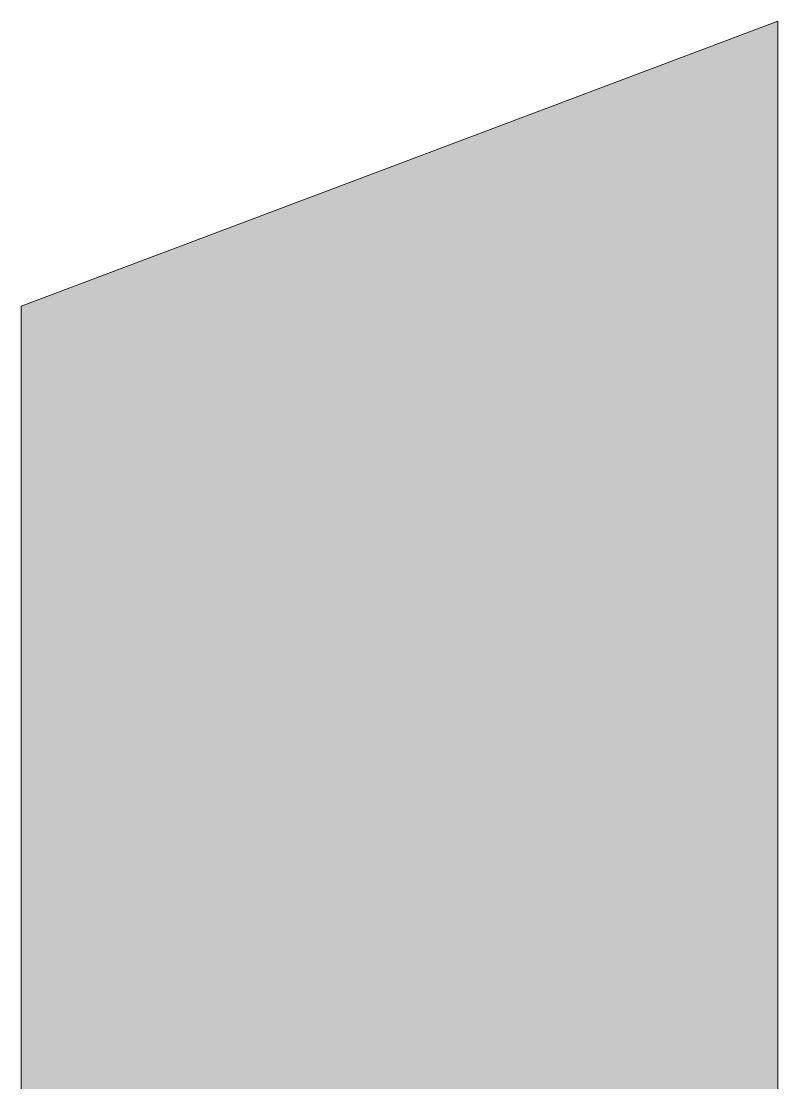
# Paper-space layout '1' of a CAD drawing. Header units: millimetres. Extents: x 1 to 31501, y 3 to 22278.
# Drawn here: x 15837 to 16879, y 2868 to 4330 of the extents above; entities that cross this region are included whole.
import ezdxf

# ---------------------------------------------------------------- set-up
doc = ezdxf.new("R2010")
doc.units = ezdxf.units.MM
doc.header["$MEASUREMENT"] = 0
doc.layers.add('NKB-LOGO', color=1, linetype='Continuous', lineweight=13)
doc.layers.add('NKB-SIGN', color=1, linetype='Continuous', lineweight=18)

# ---------------------------------------------------------------- blocks, each defined once
blk = doc.blocks.new('*U5')
at = {"layer": 'NKB-LOGO', "color": 1, "linetype": 'Continuous'}
for p, q in [((327.95, 847.76), (0, 724.25)), ((327.95, 724.25), (327.95, 847.76)), ((0, 724.25), (0, 190.44)), ((327.95, 724.25), (327.95, 190.44))]:
    blk.add_line(p, q, dxfattribs=at)
for points in [[(327.95, 847.76), (0, 724.25), (327.95, 724.25)], [(0, 724.25), (0, 190.44), (327.95, 190.44)]]:
    blk.add_solid(points, dxfattribs=at)
at = {"layer": 'NKB-LOGO', "color": 1, "linetype": 'Continuous', "extrusion": (0, 0, -1)}
blk.add_solid([(0, 724.25), (-327.95, 724.25), (-327.95, 190.44)], dxfattribs=at)
blk = doc.blocks.new('22222')
at = {"layer": 'NKB-LOGO'}
blk.add_lwpolyline([(327.95, 847.76), (0, 724.25), (0, 76.63), (327.95, 76.63), (327.95, 847.76)], close=True, dxfattribs=at)
at = {"layer": 'NKB-LOGO', "color": 1, "linetype": 'Continuous'}
blk.add_blockref('*U5', (0, 0), dxfattribs=at)

psp = doc.layouts.new('1')

# ---------------------------------------------------------------- block references
at = {"layer": 'NKB-SIGN', "xscale": 3.176814373185165, "yscale": 3.176814373185165, "zscale": 3.176814373185165}
psp.add_blockref('22222', (15837, 1636.5), dxfattribs=at)

doc.saveas('drawing.dxf')
